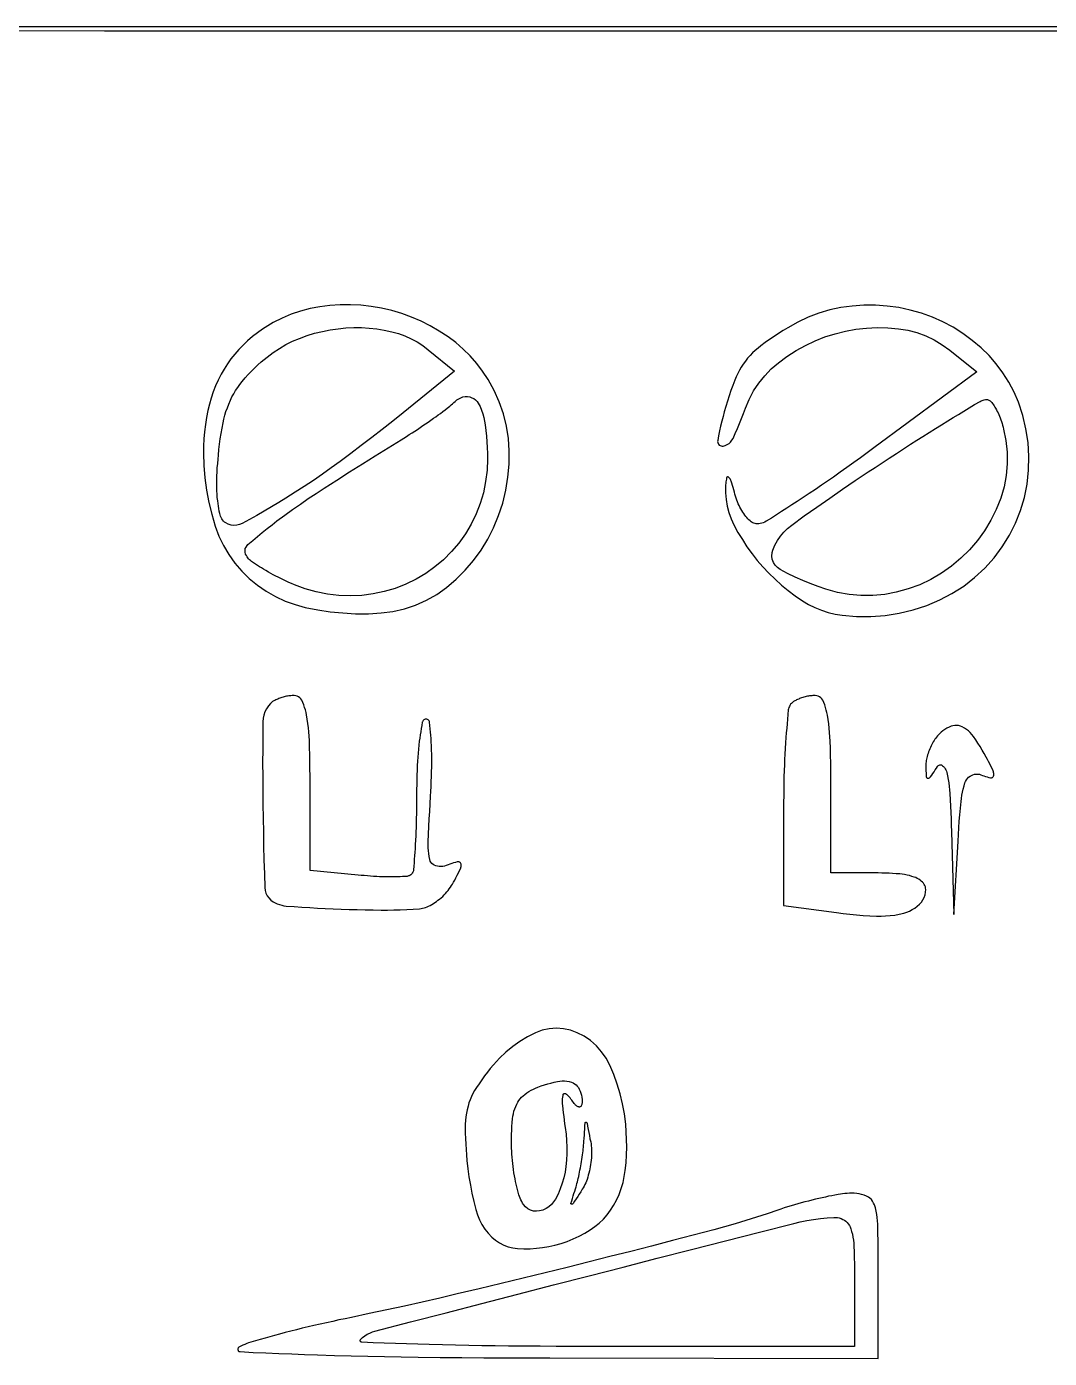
# Model space of a CAD drawing. Header units: millimetres. Extents: x -134 to 134, y -49 to 49.
# Drawn here: x -68.82 to -59.94, y 8.58 to 20.15 of the extents above; entities that cross this region are included whole.
import ezdxf

# ---------------------------------------------------------------- set-up
doc = ezdxf.new("R2010")
doc.units = ezdxf.units.MM
doc.header["$LTSCALE"] = 10
doc.header["$MEASUREMENT"] = 0

# ---------------------------------------------------------------- blocks, each defined once
blk = doc.blocks.new('DT0B-ULTRA_v_1')
at = {"color": 7, "linetype": 'Continuous', "lineweight": -3}
for points in [[(-76.097, 20.123, 0), (-74.992, 20.121, 0), (-73.886, 20.119, 0), (-72.78, 20.118, 0), (-71.675, 20.117, 0), (-70.569, 20.116, 0), (-69.464, 20.115, 0), (-68.141, 20.114, 0), (-66.818, 20.113, 0), (-65.495, 20.113, 0), (-64.171, 20.112, 0), (-62.848, 20.112, 0), (-61.525, 20.112, 0), (-60.202, 20.112, 0), (-58.879, 20.112, 0), (-57.556, 20.113, 0), (-56.233, 20.113, 0), (-54.91, 20.114, 0), (-53.587, 20.115, 0), (-52.481, 20.116, 0), (-51.376, 20.117, 0), (-50.27, 20.118, 0)], [(-51.074, 20.148, 0), (-52.816, 20.148, 0), (-54.558, 20.149, 0), (-56.3, 20.149, 0), (-58.042, 20.149, 0), (-59.784, 20.149, 0), (-61.525, 20.149, 0), (-63.267, 20.149, 0), (-65.009, 20.149, 0), (-66.751, 20.149, 0), (-68.493, 20.149, 0), (-70.234, 20.148, 0)], [(-66.676, 17.579, 0), (-66.724, 17.552, 0), (-66.77, 17.522, 0), (-66.814, 17.491, 0), (-66.858, 17.457, 0), (-66.899, 17.422, 0), (-66.939, 17.384, 0), (-66.976, 17.346, 0), (-67.011, 17.306, 0), (-67.044, 17.264, 0), (-67.074, 17.221, 0), (-67.103, 17.176, 0), (-67.129, 17.13, 0), (-67.154, 17.08, 0), (-67.177, 17.029, 0), (-67.198, 16.977, 0), (-67.216, 16.923, 0), (-67.231, 16.87, 0), (-67.244, 16.815, 0), (-67.255, 16.754, 0), (-67.265, 16.693, 0), (-67.272, 16.631, 0), (-67.278, 16.569, 0), (-67.281, 16.507, 0), (-67.282, 16.445, 0), (-67.279, 16.337, 0), (-67.271, 16.23, 0), (-67.256, 16.124, 0), (-67.237, 16.018, 0), (-67.211, 15.914, 0), (-67.18, 15.811, 0), (-67.148, 15.725, 0), (-67.108, 15.643, 0), (-67.062, 15.565, 0), (-67.009, 15.491, 0), (-66.95, 15.421, 0), (-66.885, 15.358, 0), (-66.813, 15.299, 0), (-66.737, 15.246, 0), (-66.657, 15.2, 0), (-66.574, 15.161, 0), (-66.487, 15.13, 0), (-66.398, 15.105, 0), (-66.29, 15.084, 0), (-66.181, 15.067, 0), (-66.071, 15.057, 0), (-65.961, 15.051, 0), (-65.85, 15.051, 0), (-65.74, 15.057, 0), (-65.638, 15.07, 0), (-65.537, 15.093, 0), (-65.44, 15.126, 0), (-65.345, 15.168, 0), (-65.256, 15.219, 0), (-65.172, 15.279, 0), (-65.087, 15.351, 0), (-65.009, 15.43, 0), (-64.937, 15.514, 0), (-64.872, 15.604, 0), (-64.814, 15.699, 0), (-64.764, 15.798, 0), (-64.72, 15.904, 0), (-64.684, 16.012, 0), (-64.657, 16.123, 0), (-64.639, 16.236, 0), (-64.629, 16.35, 0), (-64.627, 16.464, 0), (-64.635, 16.573, 0), (-64.652, 16.681, 0), (-64.678, 16.787, 0), (-64.714, 16.89, 0), (-64.758, 16.99, 0), (-64.811, 17.085, 0), (-64.858, 17.157, 0), (-64.909, 17.225, 0), (-64.966, 17.289, 0), (-65.026, 17.349, 0), (-65.091, 17.405, 0), (-65.159, 17.456, 0), (-65.235, 17.506, 0), (-65.313, 17.551, 0), (-65.393, 17.591, 0), (-65.476, 17.627, 0), (-65.561, 17.657, 0), (-65.648, 17.683, 0), (-65.736, 17.703, 0), (-65.825, 17.719, 0), (-65.915, 17.729, 0), (-66.005, 17.734, 0), (-66.095, 17.733, 0), (-66.186, 17.728, 0), (-66.271, 17.717, 0), (-66.355, 17.701, 0), (-66.439, 17.678, 0), (-66.52, 17.651, 0), (-66.599, 17.617, 0), (-66.676, 17.579, 0)], [(-62.208, 17.535, 0), (-62.248, 17.51, 0), (-62.288, 17.485, 0), (-62.327, 17.459, 0), (-62.366, 17.432, 0), (-62.404, 17.405, 0), (-62.443, 17.377, 0), (-62.467, 17.358, 0), (-62.491, 17.337, 0), (-62.514, 17.316, 0), (-62.536, 17.293, 0), (-62.557, 17.269, 0), (-62.576, 17.245, 0), (-62.595, 17.219, 0), (-62.612, 17.192, 0), (-62.628, 17.165, 0), (-62.643, 17.137, 0), (-62.656, 17.108, 0), (-62.668, 17.078, 0), (-62.685, 17.033, 0), (-62.702, 16.988, 0), (-62.717, 16.942, 0), (-62.732, 16.897, 0), (-62.746, 16.851, 0), (-62.76, 16.804, 0), (-62.771, 16.763, 0), (-62.782, 16.722, 0), (-62.792, 16.68, 0), (-62.801, 16.639, 0), (-62.809, 16.597, 0), (-62.817, 16.555, 0), (-62.818, 16.546, 0), (-62.816, 16.538, 0), (-62.813, 16.53, 0), (-62.809, 16.522, 0), (-62.803, 16.516, 0), (-62.796, 16.511, 0), (-62.788, 16.508, 0), (-62.779, 16.507, 0), (-62.77, 16.507, 0), (-62.769, 16.507, 0), (-62.751, 16.512, 0), (-62.734, 16.519, 0), (-62.718, 16.529, 0), (-62.705, 16.542, 0), (-62.693, 16.557, 0), (-62.684, 16.573, 0), (-62.664, 16.616, 0), (-62.645, 16.659, 0), (-62.627, 16.703, 0), (-62.609, 16.747, 0), (-62.592, 16.791, 0), (-62.576, 16.836, 0), (-62.544, 16.912, 0), (-62.506, 16.985, 0), (-62.461, 17.053, 0), (-62.409, 17.118, 0), (-62.352, 17.177, 0), (-62.29, 17.231, 0), (-62.216, 17.286, 0), (-62.137, 17.336, 0), (-62.056, 17.381, 0), (-61.972, 17.42, 0), (-61.886, 17.454, 0), (-61.797, 17.482, 0), (-61.708, 17.504, 0), (-61.617, 17.521, 0), (-61.525, 17.531, 0), (-61.432, 17.536, 0), (-61.34, 17.534, 0), (-61.248, 17.526, 0), (-61.167, 17.513, 0), (-61.088, 17.492, 0), (-61.011, 17.464, 0), (-60.937, 17.429, 0), (-60.867, 17.387, 0), (-60.801, 17.339, 0), (-60.568, 17.15, 0), (-61.461, 16.491, 0), (-61.52, 16.448, 0), (-61.578, 16.405, 0), (-61.636, 16.363, 0), (-61.695, 16.321, 0), (-61.753, 16.279, 0), (-61.812, 16.238, 0), (-61.864, 16.202, 0), (-61.917, 16.166, 0), (-61.969, 16.13, 0), (-62.022, 16.095, 0), (-62.075, 16.06, 0), (-62.128, 16.025, 0), (-62.172, 15.996, 0), (-62.217, 15.967, 0), (-62.262, 15.939, 0), (-62.307, 15.91, 0), (-62.351, 15.882, 0), (-62.397, 15.854, 0), (-62.409, 15.847, 0), (-62.421, 15.841, 0), (-62.434, 15.837, 0), (-62.448, 15.834, 0), (-62.461, 15.832, 0), (-62.475, 15.831, 0), (-62.484, 15.832, 0), (-62.493, 15.833, 0), (-62.502, 15.836, 0), (-62.511, 15.839, 0), (-62.519, 15.844, 0), (-62.526, 15.849, 0), (-62.536, 15.858, 0), (-62.546, 15.867, 0), (-62.555, 15.876, 0), (-62.564, 15.886, 0), (-62.573, 15.896, 0), (-62.581, 15.907, 0), (-62.591, 15.92, 0), (-62.6, 15.933, 0), (-62.608, 15.947, 0), (-62.616, 15.961, 0), (-62.624, 15.975, 0), (-62.631, 15.99, 0), (-62.638, 16.006, 0), (-62.645, 16.022, 0), (-62.651, 16.038, 0), (-62.657, 16.055, 0), (-62.662, 16.071, 0), (-62.667, 16.088, 0), (-62.672, 16.107, 0), (-62.678, 16.126, 0), (-62.684, 16.146, 0), (-62.689, 16.165, 0), (-62.695, 16.184, 0), (-62.701, 16.203, 0), (-62.703, 16.209, 0), (-62.706, 16.215, 0), (-62.71, 16.221, 0), (-62.714, 16.227, 0), (-62.718, 16.232, 0), (-62.723, 16.237, 0), (-62.725, 16.238, 0), (-62.727, 16.239, 0), (-62.729, 16.239, 0), (-62.732, 16.239, 0), (-62.734, 16.238, 0), (-62.736, 16.238, 0), (-62.737, 16.236, 0), (-62.739, 16.235, 0), (-62.74, 16.233, 0), (-62.74, 16.231, 0), (-62.74, 16.231, 0), (-62.742, 16.219, 0), (-62.744, 16.207, 0), (-62.746, 16.195, 0), (-62.747, 16.183, 0), (-62.748, 16.171, 0), (-62.749, 16.158, 0), (-62.749, 16.101, 0), (-62.745, 16.043, 0), (-62.735, 15.986, 0), (-62.721, 15.93, 0), (-62.701, 15.875, 0), (-62.677, 15.823, 0), (-62.642, 15.757, 0), (-62.603, 15.694, 0), (-62.563, 15.632, 0), (-62.519, 15.572, 0), (-62.473, 15.514, 0), (-62.425, 15.458, 0), (-62.373, 15.403, 0), (-62.319, 15.351, 0), (-62.263, 15.3, 0), (-62.204, 15.253, 0), (-62.144, 15.207, 0), (-62.082, 15.164, 0), (-62.029, 15.132, 0), (-61.974, 15.105, 0), (-61.916, 15.081, 0), (-61.857, 15.062, 0), (-61.797, 15.047, 0), (-61.736, 15.037, 0), (-61.612, 15.027, 0), (-61.487, 15.027, 0), (-61.363, 15.036, 0), (-61.24, 15.055, 0), (-61.119, 15.084, 0), (-61, 15.123, 0), (-60.889, 15.17, 0), (-60.783, 15.226, 0), (-60.681, 15.291, 0), (-60.586, 15.365, 0), (-60.498, 15.447, 0), (-60.417, 15.536, 0), (-60.346, 15.631, 0), (-60.283, 15.732, 0), (-60.23, 15.837, 0), (-60.187, 15.947, 0), (-60.153, 16.061, 0), (-60.13, 16.177, 0), (-60.117, 16.297, 0), (-60.115, 16.417, 0), (-60.122, 16.537, 0), (-60.14, 16.656, 0), (-60.168, 16.773, 0), (-60.206, 16.888, 0), (-60.244, 16.976, 0), (-60.289, 17.062, 0), (-60.34, 17.143, 0), (-60.398, 17.221, 0), (-60.461, 17.293, 0), (-60.53, 17.361, 0), (-60.607, 17.425, 0), (-60.688, 17.484, 0), (-60.773, 17.538, 0), (-60.862, 17.585, 0), (-60.953, 17.625, 0), (-61.048, 17.66, 0), (-61.145, 17.687, 0), (-61.245, 17.709, 0), (-61.345, 17.723, 0), (-61.446, 17.73, 0), (-61.548, 17.73, 0), (-61.649, 17.723, 0), (-61.747, 17.71, 0), (-61.844, 17.689, 0), (-61.939, 17.661, 0), (-62.032, 17.625, 0), (-62.122, 17.584, 0), (-62.208, 17.535, 0)], [(-65.33, 17.343, 0), (-65.102, 17.158, 0), (-65.549, 16.796, 0), (-65.639, 16.724, 0), (-65.73, 16.652, 0), (-65.821, 16.582, 0), (-65.912, 16.512, 0), (-66.004, 16.442, 0), (-66.096, 16.373, 0), (-66.173, 16.318, 0), (-66.25, 16.263, 0), (-66.328, 16.209, 0), (-66.407, 16.156, 0), (-66.487, 16.105, 0), (-66.567, 16.054, 0), (-66.629, 16.016, 0), (-66.692, 15.978, 0), (-66.755, 15.941, 0), (-66.819, 15.905, 0), (-66.883, 15.869, 0), (-66.947, 15.834, 0), (-66.97, 15.825, 0), (-66.994, 15.819, 0), (-67.019, 15.818, 0), (-67.043, 15.821, 0), (-67.067, 15.828, 0), (-67.089, 15.839, 0), (-67.1, 15.846, 0), (-67.109, 15.855, 0), (-67.117, 15.865, 0), (-67.124, 15.875, 0), (-67.13, 15.887, 0), (-67.134, 15.899, 0), (-67.14, 15.92, 0), (-67.145, 15.942, 0), (-67.149, 15.964, 0), (-67.153, 15.986, 0), (-67.156, 16.008, 0), (-67.159, 16.03, 0), (-67.162, 16.06, 0), (-67.164, 16.089, 0), (-67.166, 16.119, 0), (-67.167, 16.149, 0), (-67.167, 16.179, 0), (-67.166, 16.208, 0), (-67.165, 16.245, 0), (-67.164, 16.282, 0), (-67.162, 16.319, 0), (-67.159, 16.356, 0), (-67.156, 16.393, 0), (-67.153, 16.429, 0), (-67.148, 16.476, 0), (-67.142, 16.523, 0), (-67.136, 16.569, 0), (-67.129, 16.615, 0), (-67.121, 16.661, 0), (-67.112, 16.708, 0), (-67.105, 16.741, 0), (-67.097, 16.775, 0), (-67.087, 16.808, 0), (-67.075, 16.84, 0), (-67.063, 16.872, 0), (-67.049, 16.904, 0), (-67.035, 16.933, 0), (-67.019, 16.961, 0), (-67.003, 16.989, 0), (-66.985, 17.016, 0), (-66.966, 17.042, 0), (-66.945, 17.067, 0), (-66.919, 17.098, 0), (-66.893, 17.127, 0), (-66.866, 17.156, 0), (-66.838, 17.184, 0), (-66.809, 17.212, 0), (-66.78, 17.238, 0), (-66.73, 17.28, 0), (-66.677, 17.319, 0), (-66.623, 17.355, 0), (-66.566, 17.388, 0), (-66.508, 17.417, 0), (-66.448, 17.442, 0), (-66.383, 17.466, 0), (-66.317, 17.486, 0), (-66.25, 17.503, 0), (-66.182, 17.516, 0), (-66.113, 17.526, 0), (-66.045, 17.533, 0), (-65.978, 17.536, 0), (-65.911, 17.536, 0), (-65.844, 17.532, 0), (-65.778, 17.525, 0), (-65.712, 17.514, 0), (-65.646, 17.5, 0), (-65.589, 17.484, 0), (-65.533, 17.463, 0), (-65.479, 17.439, 0), (-65.427, 17.411, 0), (-65.377, 17.379, 0), (-65.33, 17.343, 0)], [(-64.817, 16.394, 0), (-64.82, 16.296, 0), (-64.832, 16.198, 0), (-64.852, 16.102, 0), (-64.879, 16.008, 0), (-64.915, 15.917, 0), (-64.958, 15.828, 0), (-65.008, 15.744, 0), (-65.064, 15.664, 0), (-65.128, 15.59, 0), (-65.197, 15.52, 0), (-65.272, 15.457, 0), (-65.352, 15.4, 0), (-65.436, 15.35, 0), (-65.525, 15.307, 0), (-65.617, 15.271, 0), (-65.712, 15.243, 0), (-65.809, 15.223, 0), (-65.907, 15.21, 0), (-66.007, 15.206, 0), (-66.106, 15.21, 0), (-66.206, 15.221, 0), (-66.303, 15.241, 0), (-66.4, 15.268, 0), (-66.493, 15.303, 0), (-66.517, 15.313, 0), (-66.54, 15.323, 0), (-66.564, 15.334, 0), (-66.587, 15.345, 0), (-66.61, 15.356, 0), (-66.633, 15.367, 0), (-66.655, 15.378, 0), (-66.676, 15.389, 0), (-66.698, 15.401, 0), (-66.719, 15.413, 0), (-66.74, 15.425, 0), (-66.761, 15.438, 0), (-66.779, 15.448, 0), (-66.796, 15.459, 0), (-66.813, 15.47, 0), (-66.83, 15.482, 0), (-66.847, 15.493, 0), (-66.864, 15.505, 0), (-66.873, 15.512, 0), (-66.882, 15.52, 0), (-66.89, 15.528, 0), (-66.897, 15.536, 0), (-66.904, 15.545, 0), (-66.91, 15.555, 0), (-66.917, 15.569, 0), (-66.921, 15.584, 0), (-66.921, 15.6, 0), (-66.919, 15.616, 0), (-66.913, 15.63, 0), (-66.904, 15.644, 0), (-66.896, 15.651, 0), (-66.855, 15.687, 0), (-66.814, 15.722, 0), (-66.772, 15.757, 0), (-66.73, 15.791, 0), (-66.687, 15.824, 0), (-66.644, 15.857, 0), (-66.577, 15.907, 0), (-66.509, 15.955, 0), (-66.441, 16.003, 0), (-66.373, 16.05, 0), (-66.304, 16.096, 0), (-66.234, 16.142, 0), (-66.124, 16.212, 0), (-66.013, 16.283, 0), (-65.902, 16.353, 0), (-65.79, 16.423, 0), (-65.679, 16.492, 0), (-65.567, 16.561, 0), (-65.543, 16.576, 0), (-65.519, 16.591, 0), (-65.495, 16.606, 0), (-65.471, 16.621, 0), (-65.448, 16.637, 0), (-65.424, 16.652, 0), (-65.4, 16.668, 0), (-65.377, 16.684, 0), (-65.354, 16.699, 0), (-65.331, 16.715, 0), (-65.308, 16.732, 0), (-65.285, 16.748, 0), (-65.265, 16.762, 0), (-65.245, 16.777, 0), (-65.225, 16.791, 0), (-65.205, 16.806, 0), (-65.185, 16.82, 0), (-65.166, 16.835, 0), (-65.154, 16.845, 0), (-65.142, 16.854, 0), (-65.131, 16.864, 0), (-65.12, 16.874, 0), (-65.109, 16.884, 0), (-65.098, 16.894, 0), (-65.083, 16.908, 0), (-65.066, 16.918, 0), (-65.048, 16.927, 0), (-65.029, 16.933, 0), (-65.009, 16.936, 0), (-64.989, 16.936, 0), (-64.97, 16.933, 0), (-64.952, 16.927, 0), (-64.935, 16.919, 0), (-64.92, 16.907, 0), (-64.907, 16.894, 0), (-64.897, 16.878, 0), (-64.881, 16.849, 0), (-64.868, 16.819, 0), (-64.857, 16.788, 0), (-64.848, 16.756, 0), (-64.841, 16.724, 0), (-64.835, 16.692, 0), (-64.83, 16.642, 0), (-64.825, 16.593, 0), (-64.822, 16.543, 0), (-64.819, 16.493, 0), (-64.817, 16.443, 0), (-64.817, 16.394, 0)], [(-60.334, 16.653, 0), (-60.314, 16.554, 0), (-60.304, 16.454, 0), (-60.303, 16.352, 0), (-60.312, 16.252, 0), (-60.331, 16.152, 0), (-60.359, 16.055, 0), (-60.398, 15.957, 0), (-60.444, 15.862, 0), (-60.499, 15.771, 0), (-60.561, 15.686, 0), (-60.63, 15.606, 0), (-60.705, 15.532, 0), (-60.787, 15.463, 0), (-60.875, 15.402, 0), (-60.967, 15.349, 0), (-61.063, 15.303, 0), (-61.163, 15.266, 0), (-61.266, 15.237, 0), (-61.367, 15.218, 0), (-61.47, 15.208, 0), (-61.573, 15.208, 0), (-61.676, 15.217, 0), (-61.778, 15.235, 0), (-61.877, 15.263, 0), (-61.945, 15.287, 0), (-62.013, 15.312, 0), (-62.079, 15.34, 0), (-62.145, 15.369, 0), (-62.21, 15.401, 0), (-62.274, 15.434, 0), (-62.298, 15.451, 0), (-62.318, 15.472, 0), (-62.333, 15.496, 0), (-62.343, 15.524, 0), (-62.346, 15.552, 0), (-62.344, 15.581, 0), (-62.338, 15.603, 0), (-62.32, 15.646, 0), (-62.298, 15.686, 0), (-62.273, 15.724, 0), (-62.243, 15.76, 0), (-62.21, 15.792, 0), (-62.174, 15.821, 0), (-62.065, 15.9, 0), (-61.955, 15.977, 0), (-61.844, 16.055, 0), (-61.734, 16.131, 0), (-61.622, 16.207, 0), (-61.51, 16.282, 0), (-61.449, 16.322, 0), (-61.388, 16.362, 0), (-61.327, 16.403, 0), (-61.265, 16.443, 0), (-61.204, 16.483, 0), (-61.142, 16.523, 0), (-61.089, 16.557, 0), (-61.035, 16.591, 0), (-60.981, 16.625, 0), (-60.927, 16.659, 0), (-60.873, 16.692, 0), (-60.818, 16.726, 0), (-60.772, 16.754, 0), (-60.726, 16.782, 0), (-60.679, 16.81, 0), (-60.633, 16.839, 0), (-60.586, 16.867, 0), (-60.539, 16.895, 0), (-60.53, 16.899, 0), (-60.521, 16.903, 0), (-60.512, 16.906, 0), (-60.502, 16.909, 0), (-60.492, 16.91, 0), (-60.482, 16.91, 0), (-60.475, 16.91, 0), (-60.468, 16.909, 0), (-60.462, 16.906, 0), (-60.456, 16.903, 0), (-60.45, 16.899, 0), (-60.445, 16.894, 0), (-60.438, 16.884, 0), (-60.43, 16.875, 0), (-60.423, 16.865, 0), (-60.417, 16.855, 0), (-60.41, 16.845, 0), (-60.404, 16.835, 0), (-60.397, 16.822, 0), (-60.389, 16.808, 0), (-60.383, 16.794, 0), (-60.376, 16.78, 0), (-60.37, 16.766, 0), (-60.365, 16.752, 0), (-60.359, 16.736, 0), (-60.353, 16.719, 0), (-60.348, 16.703, 0), (-60.343, 16.687, 0), (-60.338, 16.67, 0), (-60.334, 16.653, 0)], [(-66.7, 14.272, 0), (-66.719, 14.25, 0), (-66.735, 14.226, 0), (-66.749, 14.199, 0), (-66.758, 14.171, 0), (-66.764, 14.143, 0), (-66.766, 14.113, 0), (-66.768, 13.994, 0), (-66.768, 13.874, 0), (-66.769, 13.755, 0), (-66.768, 13.636, 0), (-66.768, 13.516, 0), (-66.766, 13.397, 0), (-66.765, 13.276, 0), (-66.762, 13.155, 0), (-66.76, 13.035, 0), (-66.757, 12.914, 0), (-66.753, 12.793, 0), (-66.75, 12.673, 0), (-66.747, 12.648, 0), (-66.74, 12.624, 0), (-66.729, 12.602, 0), (-66.715, 12.582, 0), (-66.698, 12.564, 0), (-66.678, 12.549, 0), (-66.661, 12.54, 0), (-66.642, 12.531, 0), (-66.623, 12.524, 0), (-66.603, 12.519, 0), (-66.584, 12.515, 0), (-66.563, 12.512, 0), (-66.496, 12.508, 0), (-66.428, 12.503, 0), (-66.36, 12.499, 0), (-66.293, 12.495, 0), (-66.225, 12.492, 0), (-66.157, 12.488, 0), (-66.087, 12.485, 0), (-66.018, 12.483, 0), (-65.948, 12.481, 0), (-65.878, 12.479, 0), (-65.809, 12.478, 0), (-65.739, 12.477, 0), (-65.684, 12.477, 0), (-65.628, 12.478, 0), (-65.573, 12.48, 0), (-65.517, 12.482, 0), (-65.462, 12.485, 0), (-65.406, 12.489, 0), (-65.393, 12.491, 0), (-65.38, 12.493, 0), (-65.367, 12.496, 0), (-65.354, 12.5, 0), (-65.341, 12.505, 0), (-65.329, 12.51, 0), (-65.314, 12.518, 0), (-65.3, 12.525, 0), (-65.286, 12.534, 0), (-65.272, 12.543, 0), (-65.259, 12.552, 0), (-65.246, 12.562, 0), (-65.232, 12.573, 0), (-65.218, 12.584, 0), (-65.205, 12.596, 0), (-65.193, 12.609, 0), (-65.181, 12.621, 0), (-65.169, 12.635, 0), (-65.158, 12.647, 0), (-65.148, 12.661, 0), (-65.138, 12.675, 0), (-65.129, 12.689, 0), (-65.12, 12.703, 0), (-65.112, 12.718, 0), (-65.101, 12.738, 0), (-65.09, 12.758, 0), (-65.08, 12.779, 0), (-65.069, 12.799, 0), (-65.059, 12.82, 0), (-65.049, 12.841, 0), (-65.047, 12.847, 0), (-65.045, 12.854, 0), (-65.044, 12.861, 0), (-65.045, 12.869, 0), (-65.046, 12.876, 0), (-65.049, 12.882, 0), (-65.051, 12.887, 0), (-65.054, 12.891, 0), (-65.059, 12.894, 0), (-65.063, 12.896, 0), (-65.068, 12.897, 0), (-65.073, 12.897, 0), (-65.078, 12.896, 0), (-65.094, 12.891, 0), (-65.11, 12.887, 0), (-65.127, 12.881, 0), (-65.143, 12.876, 0), (-65.159, 12.87, 0), (-65.175, 12.864, 0), (-65.19, 12.859, 0), (-65.205, 12.856, 0), (-65.22, 12.855, 0), (-65.236, 12.855, 0), (-65.251, 12.857, 0), (-65.266, 12.861, 0), (-65.278, 12.866, 0), (-65.289, 12.873, 0), (-65.299, 12.881, 0), (-65.307, 12.892, 0), (-65.313, 12.903, 0), (-65.317, 12.916, 0), (-65.322, 12.941, 0), (-65.326, 12.967, 0), (-65.329, 12.992, 0), (-65.331, 13.018, 0), (-65.332, 13.044, 0), (-65.331, 13.07, 0), (-65.328, 13.136, 0), (-65.325, 13.202, 0), (-65.322, 13.268, 0), (-65.318, 13.334, 0), (-65.314, 13.399, 0), (-65.31, 13.465, 0), (-65.308, 13.508, 0), (-65.306, 13.551, 0), (-65.304, 13.594, 0), (-65.302, 13.636, 0), (-65.301, 13.679, 0), (-65.3, 13.722, 0), (-65.3, 13.758, 0), (-65.3, 13.794, 0), (-65.3, 13.83, 0), (-65.301, 13.866, 0), (-65.303, 13.902, 0), (-65.304, 13.938, 0), (-65.306, 13.966, 0), (-65.308, 13.995, 0), (-65.311, 14.023, 0), (-65.313, 14.051, 0), (-65.316, 14.079, 0), (-65.319, 14.108, 0), (-65.32, 14.114, 0), (-65.323, 14.12, 0), (-65.327, 14.125, 0), (-65.332, 14.129, 0), (-65.337, 14.132, 0), (-65.344, 14.134, 0), (-65.35, 14.135, 0), (-65.357, 14.134, 0), (-65.363, 14.132, 0), (-65.369, 14.129, 0), (-65.374, 14.124, 0), (-65.378, 14.118, 0), (-65.381, 14.112, 0), (-65.382, 14.108, 0), (-65.387, 14.081, 0), (-65.392, 14.053, 0), (-65.396, 14.026, 0), (-65.4, 13.999, 0), (-65.404, 13.971, 0), (-65.408, 13.944, 0), (-65.412, 13.909, 0), (-65.416, 13.874, 0), (-65.419, 13.839, 0), (-65.422, 13.804, 0), (-65.424, 13.769, 0), (-65.426, 13.733, 0), (-65.428, 13.692, 0), (-65.429, 13.65, 0), (-65.43, 13.609, 0), (-65.431, 13.567, 0), (-65.432, 13.525, 0), (-65.432, 13.484, 0), (-65.432, 13.442, 0), (-65.432, 13.4, 0), (-65.433, 13.357, 0), (-65.433, 13.315, 0), (-65.434, 13.273, 0), (-65.435, 13.231, 0), (-65.436, 13.194, 0), (-65.437, 13.157, 0), (-65.439, 13.121, 0), (-65.441, 13.084, 0), (-65.443, 13.047, 0), (-65.445, 13.01, 0), (-65.447, 12.98, 0), (-65.45, 12.949, 0), (-65.452, 12.918, 0), (-65.454, 12.888, 0), (-65.457, 12.857, 0), (-65.459, 12.826, 0), (-65.46, 12.819, 0), (-65.462, 12.812, 0), (-65.465, 12.805, 0), (-65.469, 12.798, 0), (-65.473, 12.792, 0), (-65.478, 12.787, 0), (-65.483, 12.782, 0), (-65.489, 12.778, 0), (-65.495, 12.775, 0), (-65.501, 12.773, 0), (-65.508, 12.771, 0), (-65.514, 12.77, 0), (-65.534, 12.769, 0), (-65.554, 12.768, 0), (-65.573, 12.767, 0), (-65.593, 12.767, 0), (-65.613, 12.766, 0), (-65.633, 12.766, 0), (-65.657, 12.766, 0), (-65.681, 12.766, 0), (-65.705, 12.766, 0), (-65.729, 12.767, 0), (-65.753, 12.767, 0), (-65.777, 12.769, 0), (-65.805, 12.77, 0), (-65.832, 12.772, 0), (-65.859, 12.774, 0), (-65.886, 12.776, 0), (-65.913, 12.778, 0), (-65.94, 12.78, 0), (-66.357, 12.82, 0), (-66.357, 13.58, 0), (-66.357, 13.642, 0), (-66.358, 13.703, 0), (-66.359, 13.765, 0), (-66.36, 13.826, 0), (-66.361, 13.888, 0), (-66.363, 13.95, 0), (-66.365, 13.987, 0), (-66.368, 14.024, 0), (-66.371, 14.061, 0), (-66.376, 14.098, 0), (-66.381, 14.135, 0), (-66.387, 14.172, 0), (-66.392, 14.194, 0), (-66.397, 14.216, 0), (-66.404, 14.237, 0), (-66.411, 14.259, 0), (-66.419, 14.279, 0), (-66.429, 14.3, 0), (-66.436, 14.311, 0), (-66.445, 14.321, 0), (-66.456, 14.329, 0), (-66.468, 14.336, 0), (-66.481, 14.339, 0), (-66.494, 14.34, 0), (-66.504, 14.34, 0), (-66.513, 14.34, 0), (-66.523, 14.339, 0), (-66.532, 14.338, 0), (-66.542, 14.337, 0), (-66.552, 14.335, 0), (-66.562, 14.334, 0), (-66.572, 14.331, 0), (-66.581, 14.329, 0), (-66.591, 14.326, 0), (-66.601, 14.323, 0), (-66.611, 14.32, 0), (-66.62, 14.317, 0), (-66.629, 14.314, 0), (-66.638, 14.31, 0), (-66.646, 14.307, 0), (-66.655, 14.302, 0), (-66.664, 14.298, 0), (-66.67, 14.295, 0), (-66.676, 14.291, 0), (-66.683, 14.287, 0), (-66.688, 14.282, 0), (-66.694, 14.277, 0), (-66.7, 14.272, 0)], [(-62.176, 14.272, 0), (-62.184, 14.264, 0), (-62.19, 14.255, 0), (-62.195, 14.246, 0), (-62.199, 14.236, 0), (-62.202, 14.225, 0), (-62.204, 14.215, 0), (-62.208, 14.175, 0), (-62.211, 14.135, 0), (-62.215, 14.095, 0), (-62.218, 14.056, 0), (-62.222, 14.016, 0), (-62.225, 13.976, 0), (-62.228, 13.928, 0), (-62.231, 13.88, 0), (-62.234, 13.832, 0), (-62.236, 13.784, 0), (-62.238, 13.737, 0), (-62.24, 13.689, 0), (-62.242, 13.634, 0), (-62.243, 13.579, 0), (-62.244, 13.525, 0), (-62.244, 13.47, 0), (-62.245, 13.415, 0), (-62.245, 13.361, 0), (-62.245, 12.518, 0), (-61.785, 12.455, 0), (-61.727, 12.448, 0), (-61.67, 12.441, 0), (-61.612, 12.436, 0), (-61.554, 12.431, 0), (-61.496, 12.427, 0), (-61.438, 12.425, 0), (-61.398, 12.424, 0), (-61.359, 12.426, 0), (-61.319, 12.429, 0), (-61.28, 12.434, 0), (-61.24, 12.441, 0), (-61.202, 12.45, 0), (-61.176, 12.458, 0), (-61.151, 12.468, 0), (-61.127, 12.481, 0), (-61.105, 12.495, 0), (-61.084, 12.511, 0), (-61.064, 12.529, 0), (-61.048, 12.547, 0), (-61.035, 12.566, 0), (-61.025, 12.587, 0), (-61.017, 12.609, 0), (-61.013, 12.632, 0), (-61.011, 12.655, 0), (-61.012, 12.667, 0), (-61.014, 12.679, 0), (-61.018, 12.69, 0), (-61.024, 12.7, 0), (-61.03, 12.71, 0), (-61.038, 12.719, 0), (-61.049, 12.728, 0), (-61.06, 12.737, 0), (-61.072, 12.745, 0), (-61.084, 12.752, 0), (-61.097, 12.759, 0), (-61.111, 12.764, 0), (-61.131, 12.77, 0), (-61.152, 12.776, 0), (-61.173, 12.781, 0), (-61.194, 12.785, 0), (-61.215, 12.788, 0), (-61.236, 12.791, 0), (-61.267, 12.793, 0), (-61.298, 12.795, 0), (-61.329, 12.797, 0), (-61.36, 12.798, 0), (-61.391, 12.798, 0), (-61.423, 12.799, 0), (-61.834, 12.799, 0), (-61.834, 13.57, 0), (-61.834, 13.632, 0), (-61.834, 13.695, 0), (-61.835, 13.757, 0), (-61.837, 13.82, 0), (-61.838, 13.882, 0), (-61.84, 13.945, 0), (-61.842, 13.982, 0), (-61.845, 14.02, 0), (-61.848, 14.058, 0), (-61.853, 14.095, 0), (-61.858, 14.133, 0), (-61.864, 14.17, 0), (-61.868, 14.192, 0), (-61.874, 14.214, 0), (-61.88, 14.236, 0), (-61.888, 14.258, 0), (-61.896, 14.279, 0), (-61.905, 14.299, 0), (-61.912, 14.311, 0), (-61.921, 14.321, 0), (-61.932, 14.329, 0), (-61.944, 14.335, 0), (-61.957, 14.339, 0), (-61.971, 14.34, 0), (-61.98, 14.34, 0), (-61.99, 14.34, 0), (-62, 14.339, 0), (-62.009, 14.338, 0), (-62.019, 14.337, 0), (-62.028, 14.335, 0), (-62.038, 14.334, 0), (-62.048, 14.331, 0), (-62.058, 14.329, 0), (-62.068, 14.326, 0), (-62.078, 14.323, 0), (-62.088, 14.32, 0), (-62.097, 14.317, 0), (-62.106, 14.314, 0), (-62.114, 14.31, 0), (-62.123, 14.307, 0), (-62.132, 14.302, 0), (-62.14, 14.298, 0), (-62.147, 14.295, 0), (-62.153, 14.291, 0), (-62.159, 14.287, 0), (-62.165, 14.282, 0), (-62.171, 14.277, 0), (-62.176, 14.272, 0)], [(-60.892, 14.007, 0), (-60.901, 13.999, 0), (-60.909, 13.99, 0), (-60.917, 13.98, 0), (-60.924, 13.97, 0), (-60.931, 13.96, 0), (-60.938, 13.95, 0), (-60.945, 13.938, 0), (-60.952, 13.926, 0), (-60.958, 13.914, 0), (-60.964, 13.902, 0), (-60.97, 13.889, 0), (-60.976, 13.876, 0), (-60.981, 13.864, 0), (-60.986, 13.851, 0), (-60.99, 13.838, 0), (-60.994, 13.825, 0), (-60.998, 13.812, 0), (-61.002, 13.799, 0), (-61.004, 13.787, 0), (-61.006, 13.776, 0), (-61.008, 13.764, 0), (-61.009, 13.752, 0), (-61.01, 13.741, 0), (-61.01, 13.729, 0), (-61.01, 13.714, 0), (-61.009, 13.698, 0), (-61.009, 13.683, 0), (-61.008, 13.668, 0), (-61.007, 13.653, 0), (-61.007, 13.638, 0), (-61.006, 13.634, 0), (-61.005, 13.631, 0), (-61.003, 13.628, 0), (-61.001, 13.626, 0), (-60.998, 13.624, 0), (-60.995, 13.623, 0), (-60.992, 13.623, 0), (-60.987, 13.623, 0), (-60.983, 13.624, 0), (-60.979, 13.625, 0), (-60.975, 13.628, 0), (-60.972, 13.631, 0), (-60.969, 13.634, 0), (-60.958, 13.649, 0), (-60.948, 13.664, 0), (-60.938, 13.679, 0), (-60.928, 13.694, 0), (-60.918, 13.709, 0), (-60.909, 13.724, 0), (-60.905, 13.729, 0), (-60.9, 13.733, 0), (-60.894, 13.736, 0), (-60.888, 13.737, 0), (-60.881, 13.738, 0), (-60.875, 13.737, 0), (-60.869, 13.734, 0), (-60.864, 13.731, 0), (-60.855, 13.723, 0), (-60.847, 13.715, 0), (-60.841, 13.705, 0), (-60.835, 13.695, 0), (-60.83, 13.684, 0), (-60.827, 13.672, 0), (-60.821, 13.642, 0), (-60.816, 13.612, 0), (-60.811, 13.581, 0), (-60.808, 13.55, 0), (-60.805, 13.52, 0), (-60.802, 13.489, 0), (-60.799, 13.434, 0), (-60.796, 13.379, 0), (-60.794, 13.324, 0), (-60.791, 13.269, 0), (-60.789, 13.213, 0), (-60.788, 13.158, 0), (-60.766, 12.439, 0), (-60.73, 13.076, 0), (-60.726, 13.133, 0), (-60.723, 13.191, 0), (-60.719, 13.248, 0), (-60.714, 13.305, 0), (-60.709, 13.362, 0), (-60.704, 13.419, 0), (-60.701, 13.447, 0), (-60.697, 13.474, 0), (-60.692, 13.501, 0), (-60.686, 13.528, 0), (-60.678, 13.555, 0), (-60.67, 13.581, 0), (-60.664, 13.595, 0), (-60.657, 13.608, 0), (-60.648, 13.619, 0), (-60.638, 13.63, 0), (-60.626, 13.639, 0), (-60.614, 13.647, 0), (-60.601, 13.652, 0), (-60.587, 13.656, 0), (-60.573, 13.658, 0), (-60.559, 13.658, 0), (-60.545, 13.656, 0), (-60.532, 13.652, 0), (-60.518, 13.647, 0), (-60.505, 13.642, 0), (-60.491, 13.637, 0), (-60.477, 13.633, 0), (-60.463, 13.629, 0), (-60.449, 13.626, 0), (-60.444, 13.625, 0), (-60.439, 13.626, 0), (-60.435, 13.627, 0), (-60.431, 13.629, 0), (-60.427, 13.632, 0), (-60.424, 13.636, 0), (-60.422, 13.64, 0), (-60.422, 13.641, 0), (-60.42, 13.649, 0), (-60.419, 13.656, 0), (-60.42, 13.664, 0), (-60.421, 13.671, 0), (-60.423, 13.679, 0), (-60.425, 13.686, 0), (-60.435, 13.706, 0), (-60.445, 13.726, 0), (-60.455, 13.746, 0), (-60.465, 13.766, 0), (-60.475, 13.785, 0), (-60.486, 13.805, 0), (-60.503, 13.836, 0), (-60.521, 13.867, 0), (-60.539, 13.897, 0), (-60.558, 13.927, 0), (-60.577, 13.956, 0), (-60.597, 13.985, 0), (-60.61, 14.002, 0), (-60.625, 14.018, 0), (-60.64, 14.033, 0), (-60.657, 14.046, 0), (-60.675, 14.058, 0), (-60.694, 14.069, 0), (-60.709, 14.075, 0), (-60.725, 14.079, 0), (-60.741, 14.081, 0), (-60.758, 14.081, 0), (-60.774, 14.078, 0), (-60.789, 14.074, 0), (-60.808, 14.066, 0), (-60.827, 14.056, 0), (-60.844, 14.046, 0), (-60.861, 14.034, 0), (-60.877, 14.021, 0), (-60.892, 14.007, 0)], [(-64.765, 11.133, 0), (-64.792, 11.101, 0), (-64.817, 11.069, 0), (-64.842, 11.036, 0), (-64.866, 11.003, 0), (-64.889, 10.969, 0), (-64.912, 10.935, 0), (-64.928, 10.91, 0), (-64.942, 10.884, 0), (-64.955, 10.857, 0), (-64.967, 10.83, 0), (-64.977, 10.802, 0), (-64.985, 10.773, 0), (-64.993, 10.743, 0), (-64.999, 10.712, 0), (-65.004, 10.681, 0), (-65.007, 10.65, 0), (-65.009, 10.618, 0), (-65.01, 10.587, 0), (-65.009, 10.539, 0), (-65.007, 10.492, 0), (-65.005, 10.445, 0), (-65.002, 10.397, 0), (-64.999, 10.35, 0), (-64.995, 10.303, 0), (-64.987, 10.231, 0), (-64.977, 10.159, 0), (-64.965, 10.088, 0), (-64.951, 10.017, 0), (-64.936, 9.946, 0), (-64.918, 9.876, 0), (-64.904, 9.831, 0), (-64.886, 9.788, 0), (-64.864, 9.746, 0), (-64.839, 9.707, 0), (-64.809, 9.67, 0), (-64.777, 9.635, 0), (-64.746, 9.609, 0), (-64.711, 9.586, 0), (-64.675, 9.567, 0), (-64.636, 9.553, 0), (-64.596, 9.543, 0), (-64.555, 9.538, 0), (-64.501, 9.536, 0), (-64.446, 9.536, 0), (-64.391, 9.54, 0), (-64.337, 9.546, 0), (-64.283, 9.555, 0), (-64.23, 9.567, 0), (-64.176, 9.582, 0), (-64.123, 9.6, 0), (-64.071, 9.621, 0), (-64.021, 9.644, 0), (-63.972, 9.67, 0), (-63.924, 9.699, 0), (-63.884, 9.728, 0), (-63.845, 9.759, 0), (-63.81, 9.794, 0), (-63.777, 9.831, 0), (-63.747, 9.87, 0), (-63.721, 9.912, 0), (-63.695, 9.959, 0), (-63.673, 10.008, 0), (-63.654, 10.059, 0), (-63.639, 10.11, 0), (-63.628, 10.162, 0), (-63.62, 10.216, 0), (-63.613, 10.282, 0), (-63.609, 10.35, 0), (-63.607, 10.417, 0), (-63.608, 10.484, 0), (-63.611, 10.551, 0), (-63.616, 10.618, 0), (-63.627, 10.706, 0), (-63.643, 10.794, 0), (-63.664, 10.88, 0), (-63.69, 10.966, 0), (-63.72, 11.049, 0), (-63.754, 11.131, 0), (-63.786, 11.191, 0), (-63.825, 11.247, 0), (-63.87, 11.298, 0), (-63.921, 11.343, 0), (-63.977, 11.381, 0), (-64.037, 11.412, 0), (-64.095, 11.434, 0), (-64.156, 11.447, 0), (-64.218, 11.451, 0), (-64.28, 11.446, 0), (-64.34, 11.433, 0), (-64.398, 11.411, 0), (-64.468, 11.377, 0), (-64.534, 11.337, 0), (-64.597, 11.292, 0), (-64.657, 11.243, 0), (-64.713, 11.19, 0), (-64.765, 11.133, 0)], [(-63.994, 10.814, 0), (-63.994, 10.807, 0), (-63.995, 10.801, 0), (-63.996, 10.794, 0), (-63.998, 10.788, 0), (-64, 10.782, 0), (-64.003, 10.776, 0), (-64.004, 10.773, 0), (-64.007, 10.77, 0), (-64.01, 10.768, 0), (-64.013, 10.767, 0), (-64.017, 10.766, 0), (-64.02, 10.766, 0), (-64.023, 10.767, 0), (-64.029, 10.769, 0), (-64.035, 10.772, 0), (-64.041, 10.775, 0), (-64.046, 10.779, 0), (-64.051, 10.783, 0), (-64.055, 10.788, 0), (-64.063, 10.797, 0), (-64.07, 10.807, 0), (-64.078, 10.816, 0), (-64.085, 10.826, 0), (-64.092, 10.835, 0), (-64.098, 10.845, 0), (-64.104, 10.853, 0), (-64.11, 10.859, 0), (-64.116, 10.865, 0), (-64.123, 10.871, 0), (-64.13, 10.876, 0), (-64.138, 10.88, 0), (-64.142, 10.881, 0), (-64.145, 10.882, 0), (-64.149, 10.882, 0), (-64.152, 10.881, 0), (-64.156, 10.879, 0), (-64.158, 10.877, 0), (-64.161, 10.874, 0), (-64.162, 10.871, 0), (-64.163, 10.867, 0), (-64.165, 10.853, 0), (-64.167, 10.838, 0), (-64.167, 10.823, 0), (-64.167, 10.808, 0), (-64.167, 10.794, 0), (-64.165, 10.779, 0), (-64.162, 10.747, 0), (-64.158, 10.715, 0), (-64.154, 10.683, 0), (-64.15, 10.652, 0), (-64.146, 10.62, 0), (-64.141, 10.588, 0), (-64.134, 10.532, 0), (-64.13, 10.476, 0), (-64.128, 10.419, 0), (-64.128, 10.363, 0), (-64.131, 10.306, 0), (-64.136, 10.25, 0), (-64.143, 10.201, 0), (-64.154, 10.152, 0), (-64.167, 10.104, 0), (-64.184, 10.057, 0), (-64.203, 10.011, 0), (-64.226, 9.967, 0), (-64.242, 9.942, 0), (-64.261, 9.919, 0), (-64.283, 9.9, 0), (-64.308, 9.884, 0), (-64.336, 9.872, 0), (-64.364, 9.864, 0), (-64.39, 9.861, 0), (-64.417, 9.863, 0), (-64.442, 9.871, 0), (-64.466, 9.883, 0), (-64.486, 9.9, 0), (-64.503, 9.92, 0), (-64.511, 9.933, 0), (-64.519, 9.947, 0), (-64.526, 9.961, 0), (-64.533, 9.976, 0), (-64.538, 9.99, 0), (-64.543, 10.005, 0), (-64.549, 10.028, 0), (-64.556, 10.051, 0), (-64.561, 10.074, 0), (-64.567, 10.097, 0), (-64.572, 10.12, 0), (-64.576, 10.143, 0), (-64.581, 10.17, 0), (-64.586, 10.196, 0), (-64.59, 10.223, 0), (-64.593, 10.25, 0), (-64.597, 10.276, 0), (-64.6, 10.303, 0), (-64.602, 10.33, 0), (-64.604, 10.356, 0), (-64.606, 10.383, 0), (-64.607, 10.41, 0), (-64.607, 10.436, 0), (-64.608, 10.463, 0), (-64.608, 10.497, 0), (-64.607, 10.53, 0), (-64.606, 10.564, 0), (-64.604, 10.598, 0), (-64.601, 10.631, 0), (-64.598, 10.665, 0), (-64.595, 10.687, 0), (-64.591, 10.708, 0), (-64.586, 10.73, 0), (-64.579, 10.751, 0), (-64.571, 10.771, 0), (-64.562, 10.791, 0), (-64.554, 10.808, 0), (-64.544, 10.823, 0), (-64.533, 10.838, 0), (-64.52, 10.852, 0), (-64.507, 10.864, 0), (-64.493, 10.876, 0), (-64.475, 10.889, 0), (-64.457, 10.901, 0), (-64.438, 10.912, 0), (-64.418, 10.922, 0), (-64.398, 10.931, 0), (-64.378, 10.939, 0), (-64.35, 10.95, 0), (-64.322, 10.959, 0), (-64.293, 10.967, 0), (-64.265, 10.975, 0), (-64.236, 10.982, 0), (-64.207, 10.989, 0), (-64.187, 10.992, 0), (-64.167, 10.993, 0), (-64.147, 10.993, 0), (-64.127, 10.991, 0), (-64.107, 10.987, 0), (-64.088, 10.981, 0), (-64.073, 10.976, 0), (-64.06, 10.968, 0), (-64.047, 10.958, 0), (-64.036, 10.947, 0), (-64.027, 10.935, 0), (-64.019, 10.922, 0), (-64.011, 10.905, 0), (-64.005, 10.887, 0), (-64, 10.869, 0), (-63.997, 10.851, 0), (-63.995, 10.832, 0), (-63.994, 10.814, 0)], [(-63.994, 10.052, 0), (-64.007, 10.031, 0), (-64.02, 10.011, 0), (-64.033, 9.99, 0), (-64.046, 9.969, 0), (-64.06, 9.949, 0), (-64.073, 9.929, 0), (-64.074, 9.927, 0), (-64.076, 9.925, 0), (-64.078, 9.924, 0), (-64.081, 9.923, 0), (-64.083, 9.923, 0), (-64.085, 9.923, 0), (-64.087, 9.923, 0), (-64.088, 9.923, 0), (-64.089, 9.924, 0), (-64.09, 9.925, 0), (-64.091, 9.926, 0), (-64.091, 9.928, 0), (-64.091, 9.929, 0), (-64.091, 9.93, 0), (-64.091, 9.93, 0), (-64.084, 9.952, 0), (-64.078, 9.973, 0), (-64.071, 9.994, 0), (-64.065, 10.015, 0), (-64.058, 10.036, 0), (-64.052, 10.057, 0), (-64.047, 10.072, 0), (-64.043, 10.086, 0), (-64.039, 10.101, 0), (-64.035, 10.116, 0), (-64.031, 10.13, 0), (-64.028, 10.145, 0), (-64.024, 10.163, 0), (-64.02, 10.182, 0), (-64.016, 10.2, 0), (-64.013, 10.219, 0), (-64.009, 10.237, 0), (-64.006, 10.256, 0), (-64.003, 10.274, 0), (-63.999, 10.293, 0), (-63.996, 10.312, 0), (-63.994, 10.331, 0), (-63.991, 10.35, 0), (-63.988, 10.369, 0), (-63.986, 10.386, 0), (-63.984, 10.402, 0), (-63.983, 10.419, 0), (-63.981, 10.435, 0), (-63.98, 10.452, 0), (-63.979, 10.468, 0), (-63.977, 10.495, 0), (-63.975, 10.522, 0), (-63.973, 10.548, 0), (-63.972, 10.575, 0), (-63.97, 10.602, 0), (-63.968, 10.628, 0), (-63.968, 10.63, 0), (-63.967, 10.631, 0), (-63.967, 10.632, 0), (-63.966, 10.633, 0), (-63.964, 10.634, 0), (-63.963, 10.634, 0), (-63.962, 10.635, 0), (-63.962, 10.635, 0), (-63.959, 10.634, 0), (-63.957, 10.633, 0), (-63.955, 10.632, 0), (-63.954, 10.631, 0), (-63.953, 10.629, 0), (-63.952, 10.627, 0), (-63.952, 10.627, 0), (-63.947, 10.6, 0), (-63.942, 10.572, 0), (-63.936, 10.545, 0), (-63.931, 10.518, 0), (-63.926, 10.49, 0), (-63.92, 10.463, 0), (-63.917, 10.446, 0), (-63.915, 10.429, 0), (-63.913, 10.413, 0), (-63.912, 10.396, 0), (-63.912, 10.379, 0), (-63.912, 10.362, 0), (-63.913, 10.343, 0), (-63.914, 10.324, 0), (-63.916, 10.305, 0), (-63.918, 10.286, 0), (-63.921, 10.267, 0), (-63.924, 10.248, 0), (-63.927, 10.229, 0), (-63.931, 10.211, 0), (-63.936, 10.192, 0), (-63.941, 10.174, 0), (-63.946, 10.156, 0), (-63.952, 10.138, 0), (-63.957, 10.123, 0), (-63.963, 10.108, 0), (-63.97, 10.094, 0), (-63.977, 10.079, 0), (-63.985, 10.065, 0), (-63.994, 10.052, 0)], [(-62.296, 9.87, 0), (-62.388, 9.839, 0), (-62.48, 9.809, 0), (-62.572, 9.78, 0), (-62.665, 9.753, 0), (-62.758, 9.726, 0), (-62.851, 9.701, 0), (-63.031, 9.653, 0), (-63.211, 9.606, 0), (-63.392, 9.559, 0), (-63.572, 9.513, 0), (-63.753, 9.467, 0), (-63.934, 9.421, 0), (-64.124, 9.374, 0), (-64.315, 9.327, 0), (-64.506, 9.28, 0), (-64.696, 9.234, 0), (-64.887, 9.188, 0), (-65.078, 9.143, 0), (-65.231, 9.107, 0), (-65.384, 9.072, 0), (-65.537, 9.038, 0), (-65.69, 9.004, 0), (-65.844, 8.972, 0), (-65.997, 8.94, 0), (-66.052, 8.928, 0), (-66.106, 8.917, 0), (-66.16, 8.905, 0), (-66.215, 8.893, 0), (-66.269, 8.881, 0), (-66.323, 8.868, 0), (-66.373, 8.857, 0), (-66.424, 8.845, 0), (-66.474, 8.832, 0), (-66.524, 8.82, 0), (-66.573, 8.807, 0), (-66.623, 8.794, 0), (-66.665, 8.783, 0), (-66.706, 8.771, 0), (-66.748, 8.76, 0), (-66.789, 8.748, 0), (-66.831, 8.736, 0), (-66.872, 8.724, 0), (-66.89, 8.719, 0), (-66.907, 8.712, 0), (-66.924, 8.705, 0), (-66.941, 8.698, 0), (-66.958, 8.689, 0), (-66.974, 8.68, 0), (-66.977, 8.678, 0), (-66.98, 8.674, 0), (-66.982, 8.671, 0), (-66.984, 8.667, 0), (-66.984, 8.662, 0), (-66.984, 8.658, 0), (-66.982, 8.654, 0), (-66.98, 8.65, 0), (-66.977, 8.647, 0), (-66.974, 8.644, 0), (-66.97, 8.643, 0), (-66.965, 8.642, 0), (-66.964, 8.642, 0), (-66.852, 8.636, 0), (-66.74, 8.632, 0), (-66.628, 8.627, 0), (-66.516, 8.622, 0), (-66.404, 8.618, 0), (-66.292, 8.614, 0), (-66.146, 8.609, 0), (-66.001, 8.605, 0), (-65.856, 8.602, 0), (-65.71, 8.599, 0), (-65.565, 8.596, 0), (-65.419, 8.594, 0), (-65.228, 8.592, 0), (-65.038, 8.59, 0), (-64.847, 8.589, 0), (-64.657, 8.588, 0), (-64.466, 8.587, 0), (-64.275, 8.587, 0), (-61.423, 8.584, 0), (-61.423, 9.303, 0), (-61.423, 9.378, 0), (-61.423, 9.452, 0), (-61.424, 9.526, 0), (-61.425, 9.601, 0), (-61.426, 9.675, 0), (-61.428, 9.749, 0), (-61.429, 9.778, 0), (-61.432, 9.806, 0), (-61.436, 9.834, 0), (-61.441, 9.862, 0), (-61.448, 9.89, 0), (-61.456, 9.917, 0), (-61.463, 9.933, 0), (-61.472, 9.948, 0), (-61.482, 9.962, 0), (-61.495, 9.974, 0), (-61.509, 9.985, 0), (-61.525, 9.993, 0), (-61.545, 10.001, 0), (-61.567, 10.007, 0), (-61.588, 10.012, 0), (-61.61, 10.016, 0), (-61.632, 10.018, 0), (-61.654, 10.018, 0), (-61.673, 10.017, 0), (-61.693, 10.016, 0), (-61.712, 10.015, 0), (-61.732, 10.012, 0), (-61.751, 10.01, 0), (-61.771, 10.007, 0), (-61.799, 10.002, 0), (-61.827, 9.996, 0), (-61.854, 9.991, 0), (-61.882, 9.985, 0), (-61.91, 9.979, 0), (-61.938, 9.973, 0), (-61.969, 9.965, 0), (-62, 9.958, 0), (-62.03, 9.95, 0), (-62.061, 9.942, 0), (-62.091, 9.934, 0), (-62.122, 9.925, 0), (-62.151, 9.917, 0), (-62.18, 9.908, 0), (-62.21, 9.899, 0), (-62.239, 9.89, 0), (-62.268, 9.88, 0), (-62.296, 9.87, 0)], [(-61.628, 9.252, 0), (-61.628, 8.687, 0), (-63.804, 8.687, 0), (-63.942, 8.687, 0), (-64.081, 8.687, 0), (-64.219, 8.688, 0), (-64.358, 8.689, 0), (-64.496, 8.69, 0), (-64.634, 8.691, 0), (-64.749, 8.692, 0), (-64.864, 8.694, 0), (-64.978, 8.696, 0), (-65.093, 8.699, 0), (-65.208, 8.702, 0), (-65.323, 8.705, 0), (-65.42, 8.708, 0), (-65.518, 8.711, 0), (-65.615, 8.714, 0), (-65.713, 8.717, 0), (-65.81, 8.72, 0), (-65.908, 8.723, 0), (-65.911, 8.724, 0), (-65.914, 8.725, 0), (-65.917, 8.727, 0), (-65.919, 8.729, 0), (-65.92, 8.731, 0), (-65.922, 8.734, 0), (-65.922, 8.737, 0), (-65.922, 8.74, 0), (-65.921, 8.743, 0), (-65.92, 8.746, 0), (-65.918, 8.748, 0), (-65.918, 8.748, 0), (-65.9, 8.765, 0), (-65.881, 8.78, 0), (-65.86, 8.793, 0), (-65.839, 8.804, 0), (-65.816, 8.813, 0), (-65.793, 8.82, 0), (-65.484, 8.9, 0), (-65.174, 8.98, 0), (-64.864, 9.061, 0), (-64.554, 9.141, 0), (-64.244, 9.221, 0), (-63.934, 9.301, 0), (-63.638, 9.377, 0), (-63.342, 9.453, 0), (-63.046, 9.529, 0), (-62.75, 9.604, 0), (-62.453, 9.68, 0), (-62.157, 9.755, 0), (-62.1, 9.769, 0), (-62.042, 9.78, 0), (-61.984, 9.79, 0), (-61.925, 9.798, 0), (-61.867, 9.804, 0), (-61.808, 9.808, 0), (-61.792, 9.808, 0), (-61.776, 9.806, 0), (-61.761, 9.803, 0), (-61.746, 9.798, 0), (-61.731, 9.791, 0), (-61.717, 9.783, 0), (-61.705, 9.774, 0), (-61.693, 9.764, 0), (-61.683, 9.752, 0), (-61.674, 9.739, 0), (-61.667, 9.725, 0), (-61.662, 9.71, 0), (-61.654, 9.686, 0), (-61.648, 9.661, 0), (-61.643, 9.636, 0), (-61.639, 9.61, 0), (-61.636, 9.585, 0), (-61.635, 9.559, 0), (-61.633, 9.508, 0), (-61.631, 9.457, 0), (-61.63, 9.406, 0), (-61.629, 9.354, 0), (-61.628, 9.303, 0), (-61.628, 9.252, 0)]]:
    blk.add_polyline3d(points, dxfattribs=at)

msp = doc.modelspace()

# ---------------------------------------------------------------- block references
msp.add_blockref('DT0B-ULTRA_v_1', (0, 0))

doc.saveas('drawing.dxf')
